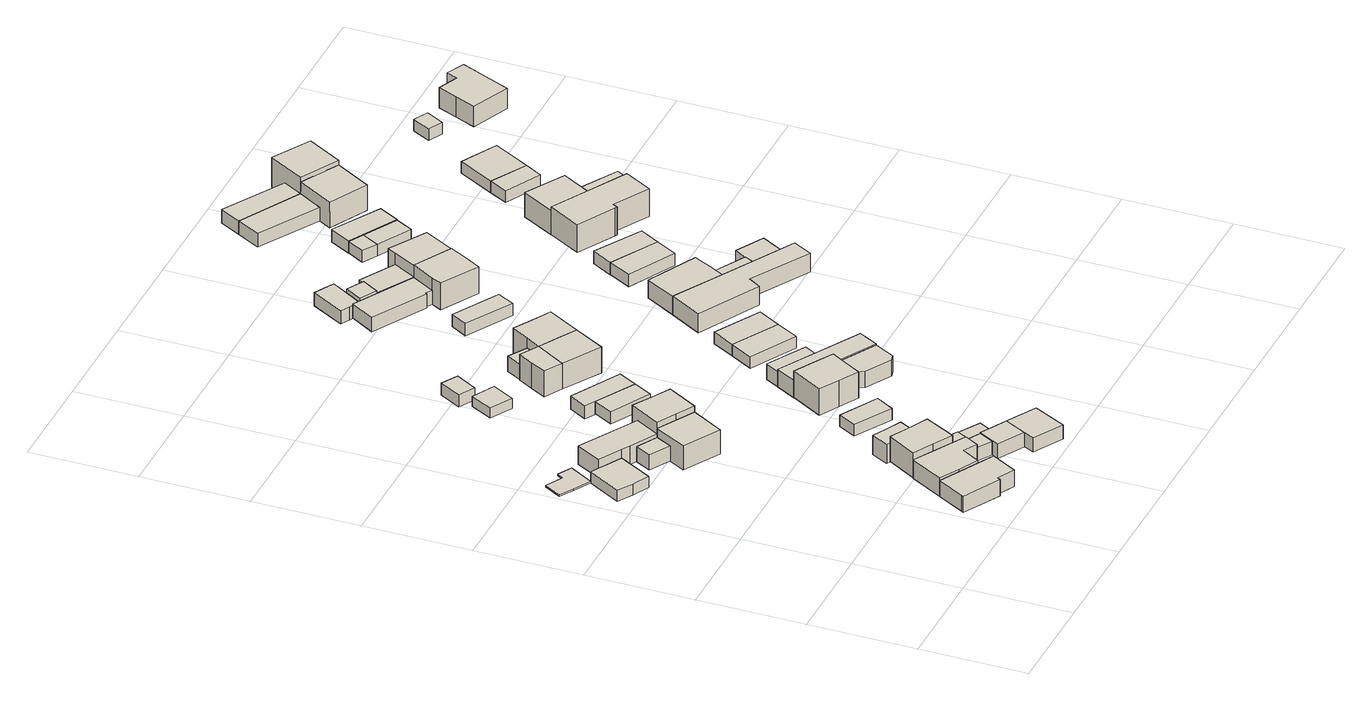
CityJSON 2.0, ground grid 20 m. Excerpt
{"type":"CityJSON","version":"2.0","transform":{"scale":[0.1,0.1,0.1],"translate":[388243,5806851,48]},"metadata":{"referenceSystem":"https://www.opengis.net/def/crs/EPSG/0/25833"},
"CityObjects":{
"building1":{"type":"Building","attributes":{"Gemeindeschluessel":"11000007","BezugspunktDach":"2200","function":"31001_2143","measuredHeight":0.319,"storeysAboveGround":1},"address":[{"country":"Germany","locality":"Berlin","thoroughfareNumber":"26 (1)","thoroughfareName":"Meisdorfer Pfad"}],"geometry":[{"type":"Solid","lod":"1","boundaries":[[[[0,1,2,3,4,5,6]],[[7,8,9,10,11,12,13]],[[7,13,6,5]],[[8,7,5,4]],[[9,8,4,3]],[[10,9,3,2]],[[11,10,2,1]],[[12,11,1,0]],[[13,12,0,6]]]]}]},
"building2":{"type":"Building","attributes":{"Gemeindeschluessel":"11000007","BezugspunktDach":"2200","function":"31001_2143","measuredHeight":2.52,"storeysAboveGround":1},"address":[{"country":"Germany","locality":"Berlin","thoroughfareNumber":"28 (1)","thoroughfareName":"Meisdorfer Pfad"}],"geometry":[{"type":"Solid","lod":"1","boundaries":[[[[14,15,16,17,18,19,20]],[[11,21,22,23,24,25,26]],[[11,26,20,19]],[[21,11,19,18]],[[22,21,18,17]],[[23,22,17,16]],[[24,23,16,15]],[[25,24,15,14]],[[26,25,14,20]]]]}]},
"building3":{"type":"Building","attributes":{"Gemeindeschluessel":"11000007","BezugspunktDach":"2200","function":"31001_2100","measuredHeight":3.97,"storeysAboveGround":1},"address":[{"country":"Germany","locality":"Berlin","thoroughfareNumber":"31 (1)","thoroughfareName":"Meisdorfer Pfad"}],"geometry":[{"type":"Solid","lod":"1","boundaries":[[[[27,28,29,30,31,32,33,34,35]],[[36,37,38,39,40,41,42,43,44]],[[36,44,35,34]],[[37,36,34,33]],[[38,37,33,32]],[[39,38,32,31]],[[40,39,31,30]],[[41,40,30,29]],[[42,41,29,28]],[[43,42,28,27]],[[44,43,27,35]]]]}]},
"building4":{"type":"Building","attributes":{"Gemeindeschluessel":"11000007","BezugspunktDach":"2200","function":"31001_1010","measuredHeight":7.36,"storeysAboveGround":1},"address":[{"country":"Germany","locality":"Berlin","thoroughfareNumber":"31","thoroughfareName":"Meisdorfer Pfad"}],"geometry":[{"type":"Solid","lod":"1","boundaries":[[[[45,46,47,48,49,50,51,52]],[[53,54,55,56,57,39,58,37]],[[53,37,52,51]],[[54,53,51,50]],[[55,54,50,49]],[[56,55,49,48]],[[57,56,48,47]],[[39,57,47,46]],[[58,39,46,45]],[[37,58,45,52]]]]}]},
"building5":{"type":"Building","attributes":{"Gemeindeschluessel":"11000007","function":"31001_1010"},"address":[{"country":"Germany","locality":"Berlin","thoroughfareNumber":"28","thoroughfareName":"Meisdorfer Pfad"}],"children":["building5-1","building5-2"]},
"building5-1":{"type":"BuildingPart","attributes":{"BezugspunktDach":"2200","measuredHeight":6.56,"storeysAboveGround":1},"parents":["building5"],"geometry":[{"type":"Solid","lod":"1","boundaries":[[[[59,60,61,62,63]],[[64,65,66,67,68]],[[64,68,63,62],[69,64,70,71]],[[65,64,62,61]],[[66,65,61,60]],[[67,66,60,59]],[[68,67,59,63]],[[70,64,69,71]]]]}]},
"building5-2":{"type":"BuildingPart","attributes":{"BezugspunktDach":"2200","measuredHeight":3,"storeysAboveGround":1},"parents":["building5"],"geometry":[{"type":"Solid","lod":"1","boundaries":[[[[71,70,72,73]],[[74,64,69,75]],[[74,75,73,72]],[[64,74,72,70]],[[75,69,71,73]],[[69,64,70,71]]]]}]},
"building6":{"type":"Building","attributes":{"Gemeindeschluessel":"11000007","function":"31001_1010"},"address":[{"country":"Germany","locality":"Berlin","thoroughfareNumber":"29","thoroughfareName":"Meisdorfer Pfad"}],"children":["building6-1","building6-2"]},
"building6-1":{"type":"BuildingPart","attributes":{"BezugspunktDach":"2200","measuredHeight":7.1,"storeysAboveGround":1},"parents":["building6"],"geometry":[{"type":"MultiSurface","lod":"1","boundaries":[[[76,77,78,79,80,81,82,83]],[[84,85,86,87,88,89,90,91]],[[84,91,83,82]],[[85,84,82,81]],[[86,85,81,80]],[[87,86,80,79]],[[88,87,79,78]],[[92,93,78,77]],[[90,89,77,76]],[[91,90,76,83]],[[89,88,93,92]]]}]},
"building6-2":{"type":"BuildingPart","attributes":{"BezugspunktDach":"2200","measuredHeight":2.85,"storeysAboveGround":1},"parents":["building6"],"geometry":[{"type":"MultiSurface","lod":"1","boundaries":[[[94,95,93,92]],[[88,96,97,89]],[[96,88,93,95]],[[97,96,95,94]],[[89,97,94,92]],[[98,88,89,92,93]]]}]},
"building7":{"type":"Building","attributes":{"Gemeindeschluessel":"11000007","function":"31001_1010"},"address":[{"country":"Germany","locality":"Berlin","thoroughfareNumber":"26","thoroughfareName":"Meisdorfer Pfad"}],"children":["building7-1","building7-2"]},
"building7-1":{"type":"BuildingPart","attributes":{"BezugspunktDach":"2200","measuredHeight":6.74,"storeysAboveGround":1},"parents":["building7"],"geometry":[{"type":"MultiSurface","lod":"1","boundaries":[[[99,100,101,102,103,104]],[[105,106,107,66,65,64]],[[105,108,109,110,111,104,103]],[[106,105,103,102]],[[107,106,102,101]],[[66,107,101,100]],[[65,66,100,99]],[[64,65,99,104]],[[64,111,110,109,108]]]}]},
"building7-2":{"type":"BuildingPart","attributes":{"BezugspunktDach":"2200","measuredHeight":3.65,"storeysAboveGround":1},"parents":["building7"],"geometry":[{"type":"Solid","lod":"1","boundaries":[[[[112,113,111,110,114,115]],[[116,109,64,117,118,119]],[[116,119,115,114]],[[109,116,114,110]],[[117,64,111,113]],[[118,117,113,112]],[[119,118,112,115]],[[64,109,110,111]]]]}]},
"building8":{"type":"Building","attributes":{"Gemeindeschluessel":"11000007","BezugspunktDach":"2200","function":"31001_2463","measuredHeight":4.49,"storeysAboveGround":1},"address":[{"country":"Germany","locality":"Berlin","thoroughfareNumber":"29 (1)","thoroughfareName":"Meisdorfer Pfad"}],"geometry":[{"type":"Solid","lod":"1","boundaries":[[[[120,121,122,123,124,125,126]],[[127,128,129,130,131,132,133]],[[127,133,126,125]],[[128,127,125,124]],[[129,128,124,123]],[[130,129,123,122]],[[131,130,122,121]],[[132,131,121,120]],[[133,132,120,126]]]]}]},
"building9":{"type":"Building","attributes":{"Gemeindeschluessel":"11000007","BezugspunktDach":"2200","function":"51009_1610","measuredHeight":2.73,"storeysAboveGround":0},"address":[{"country":"Germany","locality":"Berlin"}],"geometry":[{"type":"Solid","lod":"1","boundaries":[[[[134,135,136,137,138]],[[139,140,141,142,143]],[[139,143,138,137]],[[140,139,137,136]],[[141,140,136,135]],[[142,141,135,134]],[[143,142,134,138]]]]}]},
"building10":{"type":"Building","attributes":{"Gemeindeschluessel":"11000007","BezugspunktDach":"2200","function":"31001_1010","measuredHeight":2.84,"storeysAboveGround":1},"address":[{"country":"Germany","locality":"Berlin","thoroughfareNumber":"31 (3)","thoroughfareName":"Meisdorfer Pfad"}],"geometry":[{"type":"Solid","lod":"1","boundaries":[[[[144,145,146,147,148,149]],[[142,141,150,151,152,153]],[[142,153,149,148]],[[141,142,148,147]],[[150,141,147,146]],[[151,150,146,145]],[[152,151,145,144]],[[153,152,144,149]]]]}]},
"building11":{"type":"Building","attributes":{"Gemeindeschluessel":"11000007","BezugspunktDach":"2200","function":"31001_2723","measuredHeight":2.76,"storeysAboveGround":1},"address":[{"country":"Germany","locality":"Berlin","thoroughfareNumber":"29 (2)","thoroughfareName":"Meisdorfer Pfad"}],"geometry":[{"type":"Solid","lod":"1","boundaries":[[[[154,155,156,157]],[[158,159,150,140]],[[158,140,157,156]],[[159,158,156,155]],[[150,159,155,154]],[[140,150,154,157]]]]}]},
"building12":{"type":"Building","attributes":{"Gemeindeschluessel":"11000007","BezugspunktDach":"2200","function":"31001_2143","measuredHeight":2.78,"storeysAboveGround":1},"address":[{"country":"Germany","locality":"Berlin","thoroughfareNumber":"31 (4)","thoroughfareName":"Meisdorfer Pfad"}],"geometry":[{"type":"Solid","lod":"1","boundaries":[[[[160,161,145,144,162]],[[163,164,165,166,167]],[[163,167,162,144]],[[164,163,144,145]],[[165,164,145,161]],[[166,165,161,160]],[[167,166,160,162]]]]}]},
"building13":{"type":"Building","attributes":{"Gemeindeschluessel":"11000007","BezugspunktDach":"2200","function":"31001_2463","measuredHeight":2.32,"storeysAboveGround":1},"address":[{"country":"Germany","locality":"Berlin","thoroughfareNumber":"27 (1)","thoroughfareName":"Meisdorfer Pfad"}],"geometry":[{"type":"Solid","lod":"1","boundaries":[[[[168,169,170,171]],[[172,173,174,175]],[[172,175,171,170]],[[173,172,170,169]],[[174,173,169,168]],[[175,174,168,171]]]]}]},
"building14":{"type":"Building","attributes":{"Gemeindeschluessel":"11000007","BezugspunktDach":"2200","function":"31001_2143","measuredHeight":1.99,"storeysAboveGround":1},"address":[{"country":"Germany","locality":"Berlin","thoroughfareNumber":"24 (2)","thoroughfareName":"Meisdorfer Pfad"}],"geometry":[{"type":"Solid","lod":"1","boundaries":[[[[176,177,178,179]],[[180,181,182,183]],[[180,183,179,178]],[[181,180,178,177]],[[182,181,177,176]],[[183,182,176,179]]]]}]},
"building15":{"type":"Building","attributes":{"Gemeindeschluessel":"11000007","BezugspunktDach":"2200","function":"31001_2463","measuredHeight":2.39,"storeysAboveGround":1},"address":[{"country":"Germany","locality":"Berlin","thoroughfareNumber":"26 (2)","thoroughfareName":"Meisdorfer Pfad"}],"geometry":[{"type":"Solid","lod":"1","boundaries":[[[[184,185,186,187]],[[188,189,190,191]],[[188,191,187,186]],[[189,188,186,185]],[[190,189,185,184]],[[191,190,184,187]]]]}]},
"building16":{"type":"Building","attributes":{"Gemeindeschluessel":"11000007","BezugspunktDach":"2200","function":"31001_2143","measuredHeight":2.38,"storeysAboveGround":1},"address":[{"country":"Germany","locality":"Berlin","thoroughfareNumber":"22 (1)","thoroughfareName":"Meisdorfer Pfad"}],"geometry":[{"type":"Solid","lod":"1","boundaries":[[[[192,193,194,195]],[[196,197,198,199]],[[196,199,195,194]],[[197,196,194,193]],[[198,197,193,192]],[[199,198,192,195]]]]}]},
"building17":{"type":"Building","attributes":{"Gemeindeschluessel":"11000007","BezugspunktDach":"2200","function":"31001_2463","measuredHeight":2.56,"storeysAboveGround":1},"address":[{"country":"Germany","locality":"Berlin","thoroughfareNumber":"24 (1)","thoroughfareName":"Meisdorfer Pfad"}],"geometry":[{"type":"Solid","lod":"1","boundaries":[[[[186,185,200,201,202]],[[203,204,205,206,207]],[[203,207,202,201]],[[204,203,201,200]],[[205,204,200,185]],[[206,205,185,186]],[[207,206,186,202]]]]}]},
"building18":{"type":"Building","attributes":{"Gemeindeschluessel":"11000007","BezugspunktDach":"2200","function":"51009_1610","measuredHeight":7.29,"storeysAboveGround":0},"address":[{"country":"Germany","locality":"Berlin"}],"geometry":[{"type":"Solid","lod":"1","boundaries":[[[[208,209,210,211,212,213]],[[214,215,216,217,218,219]],[[214,219,213,212]],[[215,214,212,211]],[[216,215,211,210]],[[217,216,210,209]],[[218,217,209,208]],[[219,218,208,213]]]]}]},
"building19":{"type":"Building","attributes":{"Gemeindeschluessel":"11000007","function":"31001_1010"},"address":[{"country":"Germany","locality":"Berlin","thoroughfareNumber":"27","thoroughfareName":"Meisdorfer Pfad"}],"children":["building19-1","building19-2"]},
"building19-1":{"type":"BuildingPart","attributes":{"BezugspunktDach":"2200","measuredHeight":6.59,"storeysAboveGround":1},"parents":["building19"],"geometry":[{"type":"MultiSurface","lod":"1","boundaries":[[[220,221,222,223,224,225,226]],[[227,228,229,230,231,232,233]],[[227,233,226,225]],[[228,227,225,224]],[[229,228,224,223]],[[234,235,223,222]],[[231,230,222,221]],[[232,231,221,220]],[[233,232,220,226]],[[230,229,235,234]]]}]},
"building19-2":{"type":"BuildingPart","attributes":{"BezugspunktDach":"2200","measuredHeight":3.17,"storeysAboveGround":1},"parents":["building19"],"geometry":[{"type":"Solid","lod":"1","boundaries":[[[[236,237,238,239,240,241,235,234]],[[229,242,243,244,245,246,247,230]],[[242,229,235,241]],[[243,242,241,240]],[[244,243,240,239]],[[245,244,239,238]],[[246,245,238,237]],[[247,246,237,236]],[[230,247,236,234]],[[230,234,235,229]]]]}]},
"building20":{"type":"Building","attributes":{"Gemeindeschluessel":"11000007","BezugspunktDach":"2200","function":"51009_1610","measuredHeight":3.54,"storeysAboveGround":0},"address":[{"country":"Germany","locality":"Berlin"}],"geometry":[{"type":"Solid","lod":"1","boundaries":[[[[248,249,250,251]],[[252,253,254,255]],[[252,255,251,250]],[[253,252,250,249]],[[254,253,249,248]],[[255,254,248,251]]]]}]},
"building21":{"type":"Building","attributes":{"Gemeindeschluessel":"11000007","BezugspunktDach":"2200","function":"31001_1010","measuredHeight":7.3,"storeysAboveGround":1},"address":[{"country":"Germany","locality":"Berlin","thoroughfareNumber":"24","thoroughfareName":"Meisdorfer Pfad"}],"geometry":[{"type":"Solid","lod":"1","boundaries":[[[[256,257,210,208]],[[216,258,259,218]],[[216,218,208,210]],[[258,216,210,257]],[[259,258,257,256]],[[218,259,256,208]]]]}]},
"building22":{"type":"Building","attributes":{"Gemeindeschluessel":"11000007","function":"31001_1010"},"address":[{"country":"Germany","locality":"Berlin","thoroughfareNumber":"25","thoroughfareName":"Meisdorfer Pfad"}],"children":["building22-1","building22-2"]},
"building22-1":{"type":"BuildingPart","attributes":{"BezugspunktDach":"2200","measuredHeight":3.84,"storeysAboveGround":1},"parents":["building22"],"geometry":[{"type":"MultiSurface","lod":"1","boundaries":[[[260,261,262,263,264]],[[265,266,267,268,269]],[[265,269,264,263]],[[266,270,271,272,265,263,262]],[[267,266,262,261]],[[268,267,261,260]],[[269,268,260,264]],[[265,272,271,270]]]}]},
"building22-2":{"type":"BuildingPart","attributes":{"BezugspunktDach":"2200","measuredHeight":3.05,"storeysAboveGround":1},"parents":["building22"],"geometry":[{"type":"MultiSurface","lod":"1","boundaries":[[[271,273,274,272]],[[275,276,270,265]],[[275,265,272,274]],[[276,275,274,273]],[[270,276,273,271]],[[277,265,270,271,272]]]}]},
"building23":{"type":"Building","attributes":{"Gemeindeschluessel":"11000007","BezugspunktDach":"2200","function":"31001_1010","measuredHeight":7.21,"storeysAboveGround":1},"address":[{"country":"Germany","locality":"Berlin","thoroughfareNumber":"22","thoroughfareName":"Meisdorfer Pfad"}],"geometry":[{"type":"Solid","lod":"1","boundaries":[[[[278,257,279,280,281,282,210]],[[253,283,284,285,286,287,254]],[[253,254,210,282]],[[283,253,282,281]],[[284,283,281,280]],[[285,284,280,279]],[[286,285,279,257]],[[287,286,257,278]],[[254,287,278,210]]]]}]},
"building24":{"type":"Building","attributes":{"Gemeindeschluessel":"11000007","BezugspunktDach":"2200","function":"31001_2463","measuredHeight":2.33,"storeysAboveGround":1},"address":[{"country":"Germany","locality":"Berlin","thoroughfareNumber":"25 (1)","thoroughfareName":"Meisdorfer Pfad"}],"geometry":[{"type":"Solid","lod":"1","boundaries":[[[[288,289,290,291]],[[292,293,294,295]],[[292,295,291,290]],[[293,292,290,289]],[[294,293,289,288]],[[295,294,288,291]]]]}]},
"building25":{"type":"Building","attributes":{"Gemeindeschluessel":"11000007","BezugspunktDach":"2200","function":"31001_2463","measuredHeight":2.29,"storeysAboveGround":1},"address":[{"country":"Germany","locality":"Berlin","thoroughfareNumber":"23 (1)","thoroughfareName":"Meisdorfer Pfad"}],"geometry":[{"type":"Solid","lod":"1","boundaries":[[[[289,296,297,290]],[[298,299,293,292]],[[298,292,290,297]],[[299,298,297,296]],[[293,299,296,289]],[[292,293,289,290]]]]}]},
"building26":{"type":"Building","attributes":{"Gemeindeschluessel":"11000007","BezugspunktDach":"2200","function":"31001_2463","measuredHeight":2.43,"storeysAboveGround":1},"address":[{"country":"Germany","locality":"Berlin","thoroughfareNumber":"20 (1)","thoroughfareName":"Meisdorfer Pfad"}],"geometry":[{"type":"Solid","lod":"1","boundaries":[[[[300,301,302,303]],[[304,305,306,307]],[[304,307,303,302]],[[305,304,302,301]],[[306,305,301,300]],[[307,306,300,303]]]]}]},
"building27":{"type":"Building","attributes":{"Gemeindeschluessel":"11000007","function":"31001_1010"},"address":[{"country":"Germany","locality":"Berlin","thoroughfareNumber":"20","thoroughfareName":"Meisdorfer Pfad"}],"children":["building27-1","building27-2"]},
"building27-1":{"type":"BuildingPart","attributes":{"BezugspunktDach":"2200","measuredHeight":6.78,"storeysAboveGround":1},"parents":["building27"],"geometry":[{"type":"Solid","lod":"1","boundaries":[[[[308,309,310,311,312,313]],[[314,315,316,317,318,319]],[[314,319,313,312]],[[315,320,321,314,312,311]],[[316,315,311,310]],[[317,316,310,309]],[[318,317,309,308]],[[319,318,308,313]],[[314,321,320,315]]]]}]},
"building27-2":{"type":"BuildingPart","attributes":{"BezugspunktDach":"2200","measuredHeight":2.86,"storeysAboveGround":1},"parents":["building27"],"geometry":[{"type":"Solid","lod":"1","boundaries":[[[[322,323,321,320,324,325]],[[326,315,314,327,328,329]],[[326,329,325,324]],[[315,326,324,320]],[[327,314,321,323]],[[328,327,323,322]],[[329,328,322,325]],[[314,315,320,321]]]]}]},
"building28":{"type":"Building","attributes":{"Gemeindeschluessel":"11000007","function":"31001_1010"},"address":[{"country":"Germany","locality":"Berlin","thoroughfareNumber":"18","thoroughfareName":"Meisdorfer Pfad"}],"children":["building28-1","building28-2","building28-3","building28-4"]},
"building28-1":{"type":"BuildingPart","attributes":{"BezugspunktDach":"2200","measuredHeight":7.42,"storeysAboveGround":1},"parents":["building28"],"geometry":[{"type":"MultiSurface","lod":"1","boundaries":[[[330,331,332,333,334,335,336]],[[337,338,339,340,341,342,343]],[[344,345,336,335]],[[338,337,335,334]],[[339,338,334,333]],[[340,339,333,332]],[[341,340,332,331]],[[342,341,331,330]],[[343,342,330,336]],[[346,337,343,347,345,344]]]}]},
"building28-2":{"type":"BuildingPart","attributes":{"BezugspunktDach":"2200","measuredHeight":3.19,"storeysAboveGround":1},"parents":["building28"],"geometry":[{"type":"Solid","lod":"1","boundaries":[[[[348,349,350,351,352,353,354,355]],[[356,357,358,359,360,361,362,363]],[[356,363,355,354]],[[357,356,354,353]],[[358,357,353,352]],[[359,358,352,351]],[[361,360,350,349]],[[362,361,349,348]],[[363,362,348,355]],[[360,359,351,350]]]]}]},
"building28-3":{"type":"BuildingPart","attributes":{"BezugspunktDach":"2200","measuredHeight":3.36,"storeysAboveGround":1},"parents":["building28"],"geometry":[{"type":"MultiSurface","lod":"1","boundaries":[[[364,365,366,367]],[[359,368,369,360]],[[359,351,350,367,366]],[[368,359,366,365]],[[370,371,372,365,364]],[[360,369,364,367]],[[350,351,359,360]],[[369,368,372,371,370]]]}]},
"building28-4":{"type":"BuildingPart","attributes":{"BezugspunktDach":"2200","measuredHeight":3,"storeysAboveGround":1},"parents":["building28"],"geometry":[{"type":"Solid","lod":"1","boundaries":[[[[345,344,373,372,371]],[[368,374,337,343,369]],[[374,368,372,373]],[[337,374,373,344]],[[369,343,345,371]],[[368,369,371,372]],[[343,337,344,345]]]]}]},
"building29":{"type":"Building","attributes":{"Gemeindeschluessel":"11000007","BezugspunktDach":"2200","function":"31001_1010","measuredHeight":3.64,"storeysAboveGround":1},"address":[{"country":"Germany","locality":"Berlin","thoroughfareNumber":"23","thoroughfareName":"Meisdorfer Pfad"}],"geometry":[{"type":"Solid","lod":"1","boundaries":[[[[375,376,377,378,379,380,381,382]],[[383,384,385,386,387,388,389,390]],[[383,390,382,381]],[[384,383,381,380]],[[385,384,380,379]],[[386,385,379,378]],[[387,386,378,377]],[[388,387,377,376]],[[389,388,376,375]],[[390,389,375,382]]]]}]},
"building30":{"type":"Building","attributes":{"Gemeindeschluessel":"11000007","function":"31001_1010"},"address":[{"country":"Germany","locality":"Berlin","thoroughfareNumber":"21","thoroughfareName":"Meisdorfer Pfad"}],"children":["building30-1","building30-2","building30-3"]},
"building30-1":{"type":"BuildingPart","attributes":{"BezugspunktDach":"2200","measuredHeight":4.13,"storeysAboveGround":1},"parents":["building30"],"geometry":[{"type":"MultiSurface","lod":"1","boundaries":[[[391,392,393,394,395,396,397]],[[398,399,400,401,402,403,383]],[[398,383,397,396]],[[399,398,396,395]],[[400,399,395,394]],[[401,400,394,393]],[[402,404,405,393,392]],[[403,402,392,391]],[[383,403,391,397]],[[405,404,402,401]]]}]},
"building30-2":{"type":"BuildingPart","attributes":{"BezugspunktDach":"2200","measuredHeight":2.31,"storeysAboveGround":1},"parents":["building30"],"geometry":[{"type":"Solid","lod":"1","boundaries":[[[[406,407,405,404]],[[401,408,409,402]],[[408,401,405,407]],[[409,408,407,406],[409,410,411,408]],[[402,409,406,404]],[[402,404,405,401]],[[410,409,408,411]]]]}]},
"building30-3":{"type":"BuildingPart","attributes":{"BezugspunktDach":"2200","measuredHeight":2.2,"storeysAboveGround":1},"parents":["building30"],"geometry":[{"type":"Solid","lod":"1","boundaries":[[[[412,413,414,411,410]],[[408,415,416,385,409]],[[415,408,411,414]],[[416,415,414,413]],[[385,416,413,412]],[[409,385,412,410]],[[409,410,411,408]]]]}]},
"building31":{"type":"Building","attributes":{"Gemeindeschluessel":"11000007","BezugspunktDach":"2200","function":"31001_2463","measuredHeight":2.34,"storeysAboveGround":1},"address":[{"country":"Germany","locality":"Berlin","thoroughfareNumber":"21 (1)","thoroughfareName":"Meisdorfer Pfad"}],"geometry":[{"type":"Solid","lod":"1","boundaries":[[[[417,418,419,420]],[[421,422,423,424]],[[421,424,420,419]],[[422,421,419,418]],[[423,422,418,417]],[[424,423,417,420]]]]}]},
"building32":{"type":"Building","attributes":{"Gemeindeschluessel":"11000007","BezugspunktDach":"2200","function":"51009_1610","measuredHeight":2.22,"storeysAboveGround":0},"address":[{"country":"Germany","locality":"Berlin"}],"geometry":[{"type":"Solid","lod":"1","boundaries":[[[[425,426,427,428]],[[429,430,431,432]],[[429,432,428,427]],[[430,429,427,426]],[[431,430,426,425]],[[432,431,425,428]]]]}]},
"building33":{"type":"Building","attributes":{"Gemeindeschluessel":"11000007","BezugspunktDach":"2200","function":"31001_2463","measuredHeight":2.46,"storeysAboveGround":1},"address":[{"country":"Germany","locality":"Berlin","thoroughfareNumber":"19 (1)","thoroughfareName":"Meisdorfer Pfad"}],"geometry":[{"type":"Solid","lod":"1","boundaries":[[[[418,433,434,419]],[[435,436,437,438]],[[435,438,419,434]],[[436,435,434,433]],[[437,436,433,418]],[[438,437,418,419]]]]}]},
"building34":{"type":"Building","attributes":{"Gemeindeschluessel":"11000007","BezugspunktDach":"2200","function":"31001_2463","measuredHeight":2.29,"storeysAboveGround":1},"address":[{"country":"Germany","locality":"Berlin","thoroughfareNumber":"18 (1)","thoroughfareName":"Meisdorfer Pfad"}],"geometry":[{"type":"Solid","lod":"1","boundaries":[[[[439,440,426,425]],[[430,441,442,431]],[[430,431,425,426]],[[441,430,426,440]],[[442,441,440,439]],[[431,442,439,425]]]]}]},
"building35":{"type":"Building","attributes":{"Gemeindeschluessel":"11000007","BezugspunktDach":"2200","function":"31001_2463","measuredHeight":2.53,"storeysAboveGround":1},"address":[{"country":"Germany","locality":"Berlin","thoroughfareNumber":"16 (1)","thoroughfareName":"Meisdorfer Pfad"}],"geometry":[{"type":"Solid","lod":"1","boundaries":[[[[443,444,445,446,447]],[[448,449,450,451,452]],[[448,452,447,446]],[[449,448,446,445]],[[450,449,445,444]],[[451,450,444,443]],[[452,451,443,447]]]]}]},
"building36":{"type":"Building","attributes":{"Gemeindeschluessel":"11000007","function":"31001_1010"},"address":[{"country":"Germany","locality":"Berlin","thoroughfareNumber":"16","thoroughfareName":"Meisdorfer Pfad"}],"children":["building36-1","building36-2"]},
"building36-1":{"type":"BuildingPart","attributes":{"BezugspunktDach":"2200","measuredHeight":7.03,"storeysAboveGround":1},"parents":["building36"],"geometry":[{"type":"MultiSurface","lod":"1","boundaries":[[[453,454,455,456,457]],[[458,459,460,461,462]],[[463,464,465,462,457,456]],[[459,458,456,455]],[[460,459,455,454]],[[461,460,454,453]],[[462,461,453,457]],[[466,458,465,464,463]]]}]},
"building36-2":{"type":"BuildingPart","attributes":{"BezugspunktDach":"2200","measuredHeight":2.73,"storeysAboveGround":1},"parents":["building36"],"geometry":[{"type":"Solid","lod":"1","boundaries":[[[[464,463,467,468]],[[469,458,465,470]],[[469,470,468,467]],[[458,469,467,463]],[[470,465,464,468]],[[465,458,463,464]]]]}]},
"building37":{"type":"Building","attributes":{"Gemeindeschluessel":"11000007","BezugspunktDach":"2200","function":"31001_1010","measuredHeight":6.32,"storeysAboveGround":1},"address":[{"country":"Germany","locality":"Berlin","thoroughfareNumber":"19","thoroughfareName":"Meisdorfer Pfad"}],"geometry":[{"type":"Solid","lod":"1","boundaries":[[[[471,472,473,474,475,476,477,478,479]],[[480,481,482,483,484,485,486,487,488]],[[480,488,479,478]],[[481,480,478,477]],[[482,481,477,476]],[[483,482,476,475]],[[484,483,475,474]],[[485,484,474,473]],[[486,485,473,472]],[[487,486,472,471]],[[488,487,471,479]]]]}]},
"building38":{"type":"Building","attributes":{"Gemeindeschluessel":"11000007","function":"31001_1010"},"address":[{"country":"Germany","locality":"Berlin","thoroughfareNumber":"14","thoroughfareName":"Meisdorfer Pfad"}],"children":["building38-1","building38-2"]},
"building38-1":{"type":"BuildingPart","attributes":{"BezugspunktDach":"2200","measuredHeight":6.43,"storeysAboveGround":1},"parents":["building38"],"geometry":[{"type":"MultiSurface","lod":"1","boundaries":[[[489,490,491,492]],[[493,494,460,458]],[[493,495,496,463,497,492,491]],[[494,493,491,490]],[[460,494,490,489]],[[458,460,489,492]],[[458,497,463,496,495]]]}]},
"building38-2":{"type":"BuildingPart","attributes":{"BezugspunktDach":"2200","measuredHeight":2.67,"storeysAboveGround":1},"parents":["building38"],"geometry":[{"type":"MultiSurface","lod":"1","boundaries":[[[463,496,498,467]],[[499,495,458,469]],[[499,469,467,498]],[[495,499,498,496]],[[469,458,463,467]],[[495,496,463,458,500]]]}]},
"building39":{"type":"Building","attributes":{"Gemeindeschluessel":"11000007","function":"31001_1010"},"address":[{"country":"Germany","locality":"Berlin","thoroughfareNumber":"17","thoroughfareName":"Meisdorfer Pfad"}],"children":["building39-1","building39-2"]},
"building39-1":{"type":"BuildingPart","attributes":{"BezugspunktDach":"2200","measuredHeight":7.06,"storeysAboveGround":1},"parents":["building39"],"geometry":[{"type":"MultiSurface","lod":"1","boundaries":[[[501,502,503,504,505,506,507]],[[508,509,510,511,512,513,514]],[[508,514,507,506]],[[509,508,506,505]],[[510,509,505,504]],[[511,510,504,503]],[[515,516,511,503,502]],[[513,512,502,501]],[[514,513,501,507]],[[512,511,516,515]]]}]},
"building39-2":{"type":"BuildingPart","attributes":{"BezugspunktDach":"2200","measuredHeight":2.94,"storeysAboveGround":1},"parents":["building39"],"geometry":[{"type":"Solid","lod":"1","boundaries":[[[[517,518,519,516,515]],[[511,520,521,522,512]],[[520,511,516,519]],[[521,520,519,518]],[[522,521,518,517]],[[512,522,517,515]],[[511,512,515,516]]]]}]},
"building40":{"type":"Building","attributes":{"Gemeindeschluessel":"11000007","BezugspunktDach":"2200","function":"31001_2463","measuredHeight":2.33,"storeysAboveGround":1},"address":[{"country":"Germany","locality":"Berlin","thoroughfareNumber":"17 (1)","thoroughfareName":"Meisdorfer Pfad"}],"geometry":[{"type":"Solid","lod":"1","boundaries":[[[[523,524,525,526]],[[527,528,529,530]],[[527,530,526,525]],[[528,527,525,524]],[[529,528,524,523]],[[530,529,523,526]]]]}]},
"building41":{"type":"Building","attributes":{"Gemeindeschluessel":"11000007","BezugspunktDach":"2200","function":"31001_2143","measuredHeight":2.29,"storeysAboveGround":1},"address":[{"country":"Germany","locality":"Berlin","thoroughfareNumber":"16 (2)","thoroughfareName":"Reinstedter Weg"}],"geometry":[{"type":"Solid","lod":"1","boundaries":[[[[524,531,532,525]],[[533,534,528,527]],[[533,527,525,532]],[[534,533,532,531]],[[528,534,531,524]],[[527,528,524,525]]]]}]},
"building42":{"type":"Building","attributes":{"Gemeindeschluessel":"11000007","BezugspunktDach":"2200","function":"31001_1313","measuredHeight":2.35,"storeysAboveGround":1},"address":[{"country":"Germany","locality":"Berlin","thoroughfareNumber":"16 (1)","thoroughfareName":"Reinstedter Weg"}],"geometry":[{"type":"Solid","lod":"1","boundaries":[[[[535,536,537,538]],[[539,540,541,542]],[[539,542,538,537]],[[540,539,537,536]],[[541,540,536,535]],[[542,541,535,538]]]]}]},
"building43":{"type":"Building","attributes":{"Gemeindeschluessel":"11000007","BezugspunktDach":"2200","function":"31001_1010","measuredHeight":7.25,"storeysAboveGround":1},"address":[{"country":"Germany","locality":"Berlin","thoroughfareNumber":"16","thoroughfareName":"Reinstedter Weg"}],"geometry":[{"type":"Solid","lod":"1","boundaries":[[[[543,544,545,546,547,548,549,550]],[[551,552,553,554,555,556,557,558]],[[551,558,550,549]],[[552,551,549,548]],[[553,552,548,547]],[[554,553,547,546]],[[555,554,546,545]],[[556,555,545,544]],[[557,556,544,543]],[[558,557,543,550]]]]}]}
},
"vertices":[
[33,713,11],[65,695,11],[91,740,11],[65,754,11],[57,743,11],[26,760,11],[7,728,11],[26,760,8],[57,743,8],[65,754,8],[91,740,8],[65,695,8],[33,713,8],[7,728,8],
[58,616,30],[88,600,30],[123,663,30],[94,679,30],[81,687,30],[65,695,30],[29,633,30],[81,687,8],[94,679,8],[123,663,8],[88,600,8],[58,616,8],[29,633,8],
[269,42,51],[272,47,51],[305,31,51],[332,79,51],[302,95,51],[281,106,51],[229,134,51],[201,83,51],[199,80,51],[201,83,19],[229,134,19],[281,106,19],[302,95,19],[332,79,19],[305,31,19],[272,47,19],[269,42,19],[199,80,19],
[266,114,56],[302,95,56],[322,130,56],[347,115,56],[362,141,56],[301,175,56],[264,196,56],[229,134,56],[264,196,19],[301,175,19],[362,141,19],[347,115,19],[322,130,19],[266,114,19],
[225,527,58],[259,587,58],[225,606,58],[190,626,58],[156,566,58],[190,626,10],[225,606,10],[259,587,10],[225,527,10],[156,566,10],[174,596,10],[190,626,40],[174,596,40],
[151,647,40],[135,618,40],[151,647,10],[135,618,10],
[301,175,70],[337,155,70],[351,181,70],[368,213,70],[344,225,70],[332,231,70],[296,250,70],[264,196,70],[296,250,20],[332,231,20],[344,225,20],[368,213,20],[351,181,20],[337,155,20],[301,175,20],[264,196,20],[337,155,49],[351,181,49],
[367,138,49],[381,163,49],[381,163,20],[367,138,20],[351,181,26],
[225,606,70],[259,587,70],[292,644,70],[257,664,70],[223,684,70],[190,626,70],[223,684,10],[257,664,10],[292,644,10],[215,671,10],[216,672,10],[216,672,47],[190,626,47],
[123,663,47],[139,654,47],[107,734,47],[81,687,47],[107,734,10],[139,654,10],[123,663,10],[81,687,10],
[296,250,57],[316,239,57],[344,225,57],[361,258,57],[333,272,57],[306,286,57],[289,254,57],[306,286,19],[333,272,19],[361,258,19],[344,225,19],[316,239,19],[296,250,19],[289,254,19],
[374,99,50],[389,126,50],[367,138,50],[362,141,50],[347,115,50],[362,141,23],[367,138,23],[389,126,23],[374,99,23],[347,115,23],
[416,58,52],[438,99,52],[408,115,52],[389,126,52],[374,99,52],[367,86,52],[408,115,23],[438,99,23],[416,58,23],[367,86,23],
[408,115,48],[421,139,48],[381,163,48],[367,138,48],[381,163,23],[421,139,23],
[462,7,52],[493,68,52],[406,38,52],[416,58,24],[438,99,24],[493,68,24],[462,7,24],[406,38,24],
[417,296,41],[437,330,41],[366,369,41],[348,336,41],[366,369,18],[437,330,18],[417,296,18],[348,336,18],
[228,902,27],[251,944,27],[209,966,27],[187,925,27],[209,966,7],[251,944,7],[228,902,7],[187,925,7],
[315,689,35],[334,724,35],[260,766,35],[240,730,35],[260,766,11],[334,724,11],[315,689,11],[240,730,11],
[227,969,32],[250,1009,32],[220,1026,32],[197,986,32],[220,1026,8],[250,1009,8],[227,969,8],[197,986,8],
[353,759,35],[260,810,35],[241,777,35],[260,810,9],[353,759,9],[334,724,9],[260,766,9],[241,777,9],
[311,846,60],[328,874,60],[345,902,60],[310,922,60],[294,894,60],[278,865,60],[294,894,9],[310,922,9],[345,902,9],[328,874,9],[311,846,9],[278,865,9],
[425,394,68],[461,374,68],[481,408,68],[496,434,68],[459,455,68],[423,475,68],[388,415,68],[423,475,16],[459,455,16],[496,434,16],[481,408,16],[461,374,16],[425,394,16],[388,415,16],[481,408,48],[496,434,48],
[496,398,48],[491,388,48],[495,376,48],[544,348,48],[556,351,48],[577,389,48],[577,389,16],[556,351,16],[544,348,16],[495,376,16],[491,388,16],[496,398,16],
[345,902,40],[361,929,40],[326,950,40],[310,922,40],[326,950,10],[361,929,10],[345,902,10],[310,922,10],
[382,804,60],[415,862,60],[415,862,9],[382,804,9],
[577,389,50],[587,408,50],[597,426,50],[444,512,50],[423,475,50],[444,512,15],[597,426,15],[587,408,15],[577,389,15],[423,475,15],[516,472,15],[516,472,46],[444,512,46],
[530,497,46],[458,538,46],[458,538,15],[530,497,15],[444,512,32],
[380,882,60],[450,923,60],[415,942,60],[381,962,60],[361,929,60],[381,962,10],[415,942,10],[450,923,10],[415,862,10],[380,882,10],
[565,528,38],[588,570,38],[503,618,38],[479,576,38],[503,618,15],[588,570,15],[565,528,15],[479,576,15],
[612,612,38],[526,660,38],[526,660,15],[612,612,15],
[487,1006,34],[504,1038,34],[418,1087,34],[400,1056,34],[418,1087,10],[504,1038,10],[487,1006,10],[400,1056,10],
[528,1084,63],[546,1115,63],[563,1147,63],[493,1186,63],[468,1143,63],[458,1124,63],[468,1143,10],[493,1186,10],[563,1147,10],[546,1115,10],[528,1084,10],[458,1124,10],[493,1186,38],[468,1143,38],
[454,1147,38],[456,1150,38],[380,1250,38],[353,1205,38],[380,1250,10],[456,1150,10],[454,1147,10],[353,1205,10],
[528,1167,62],[563,1147,62],[594,1204,62],[560,1224,62],[525,1245,62],[517,1229,62],[493,1186,62],[517,1229,9],[525,1245,9],[560,1224,9],[594,1204,9],[563,1147,9],[528,1167,9],[493,1186,9],[517,1229,39],[493,1186,39],[517,1229,31],[493,1186,34],
[374,1253,35],[380,1250,35],[392,1243,35],[411,1274,35],[429,1304,35],[411,1314,35],[392,1324,35],[357,1263,35],[392,1324,9],[411,1314,9],[429,1304,9],[411,1274,9],[392,1243,9],[380,1250,9],[374,1253,9],[357,1263,9],
[424,1225,43],[443,1256,43],[411,1274,43],[392,1243,43],[443,1256,9],[424,1225,9],[424,1225,36],[424,1225,39],[443,1256,39],
[450,1267,39],[450,1267,9],
[667,636,50],[681,659,50],[792,595,50],[812,631,50],[797,639,50],[656,718,50],[585,758,50],[550,698,50],[585,758,13],[656,718,13],[797,639,13],[812,631,13],[792,595,13],[681,659,13],[667,636,13],[550,698,13],
[631,732,49],[678,706,49],[694,736,49],[710,768,49],[664,791,49],[617,815,49],[585,758,49],[617,815,13],[664,791,13],[710,768,13],[694,736,13],[678,706,13],[631,732,13],[678,706,36],[694,736,36],
[745,668,36],[761,699,36],[761,699,13],[745,668,13],[745,668,35],[761,699,35],
[797,639,35],[827,693,35],[774,722,35],[774,722,13],[827,693,13],
[727,812,36],[749,852,36],[661,901,36],[638,859,36],[661,901,12],[749,852,12],[727,812,12],[638,859,12],
[569,1283,34],[587,1315,34],[560,1330,34],[542,1299,34],[560,1330,11],[587,1315,11],[569,1283,11],[542,1299,11],
[770,889,36],[683,940,36],[683,940,11],[770,889,11],[749,852,11],[661,901,11],
[633,1248,34],[650,1280,34],[650,1280,11],[633,1248,11],
[587,1315,35],[650,1280,35],[671,1318,35],[582,1370,35],[560,1330,35],[582,1370,10],[671,1318,10],[650,1280,10],[587,1315,10],[560,1330,10],
[695,1352,59],[734,1419,59],[698,1439,59],[662,1458,59],[622,1390,59],[662,1458,9],[698,1439,9],[734,1419,9],[695,1352,9],[622,1390,9],[662,1458,36],[635,1413,36],[635,1413,9],[662,1458,34],
[546,1522,36],[522,1479,36],[546,1522,9],[522,1479,9],
[775,939,66],[779,937,66],[784,946,66],[851,908,66],[880,960,66],[809,1000,66],[739,1039,66],[738,1039,66],[704,978,66],[738,1039,11],[739,1039,11],[809,1000,11],[880,960,11],[851,908,11],[784,946,11],[779,937,11],[775,939,11],[704,978,11],
[734,1419,68],[772,1485,68],[701,1526,68],[662,1458,68],[701,1526,9],[772,1485,9],[683,1495,9],[683,1495,36],[662,1458,31],
[568,1562,36],[568,1562,9],[667,1468,9],
[776,1018,59],[812,998,59],[835,1039,59],[846,1058,59],[810,1079,59],[773,1100,59],[739,1039,59],[773,1100,10],[810,1079,10],[846,1058,10],[835,1039,10],[812,998,10],[776,1018,10],[739,1039,10],[812,998,40],[835,1039,40],
[880,960,40],[896,952,40],[918,992,40],[918,992,10],[896,952,10],[880,960,10],
[868,1111,34],[886,1143,34],[819,1180,34],[801,1146,34],[819,1180,11],[886,1143,11],[868,1111,11],[801,1146,11],
[924,1212,34],[856,1248,34],[856,1248,11],[924,1212,11],
[955,1322,34],[973,1356,34],[946,1370,34],[928,1336,34],[946,1370,11],[973,1356,11],[955,1322,11],[928,1336,11],
[1067,1251,51],[1084,1289,51],[1108,1346,51],[1074,1362,51],[1065,1341,51],[1027,1357,51],[1011,1320,51],[995,1282,51],[1011,1320,11],[1027,1357,11],[1065,1341,11],[1074,1362,11],[1108,1346,11],[1084,1289,11],[1067,1251,11],[995,1282,11]
]}
